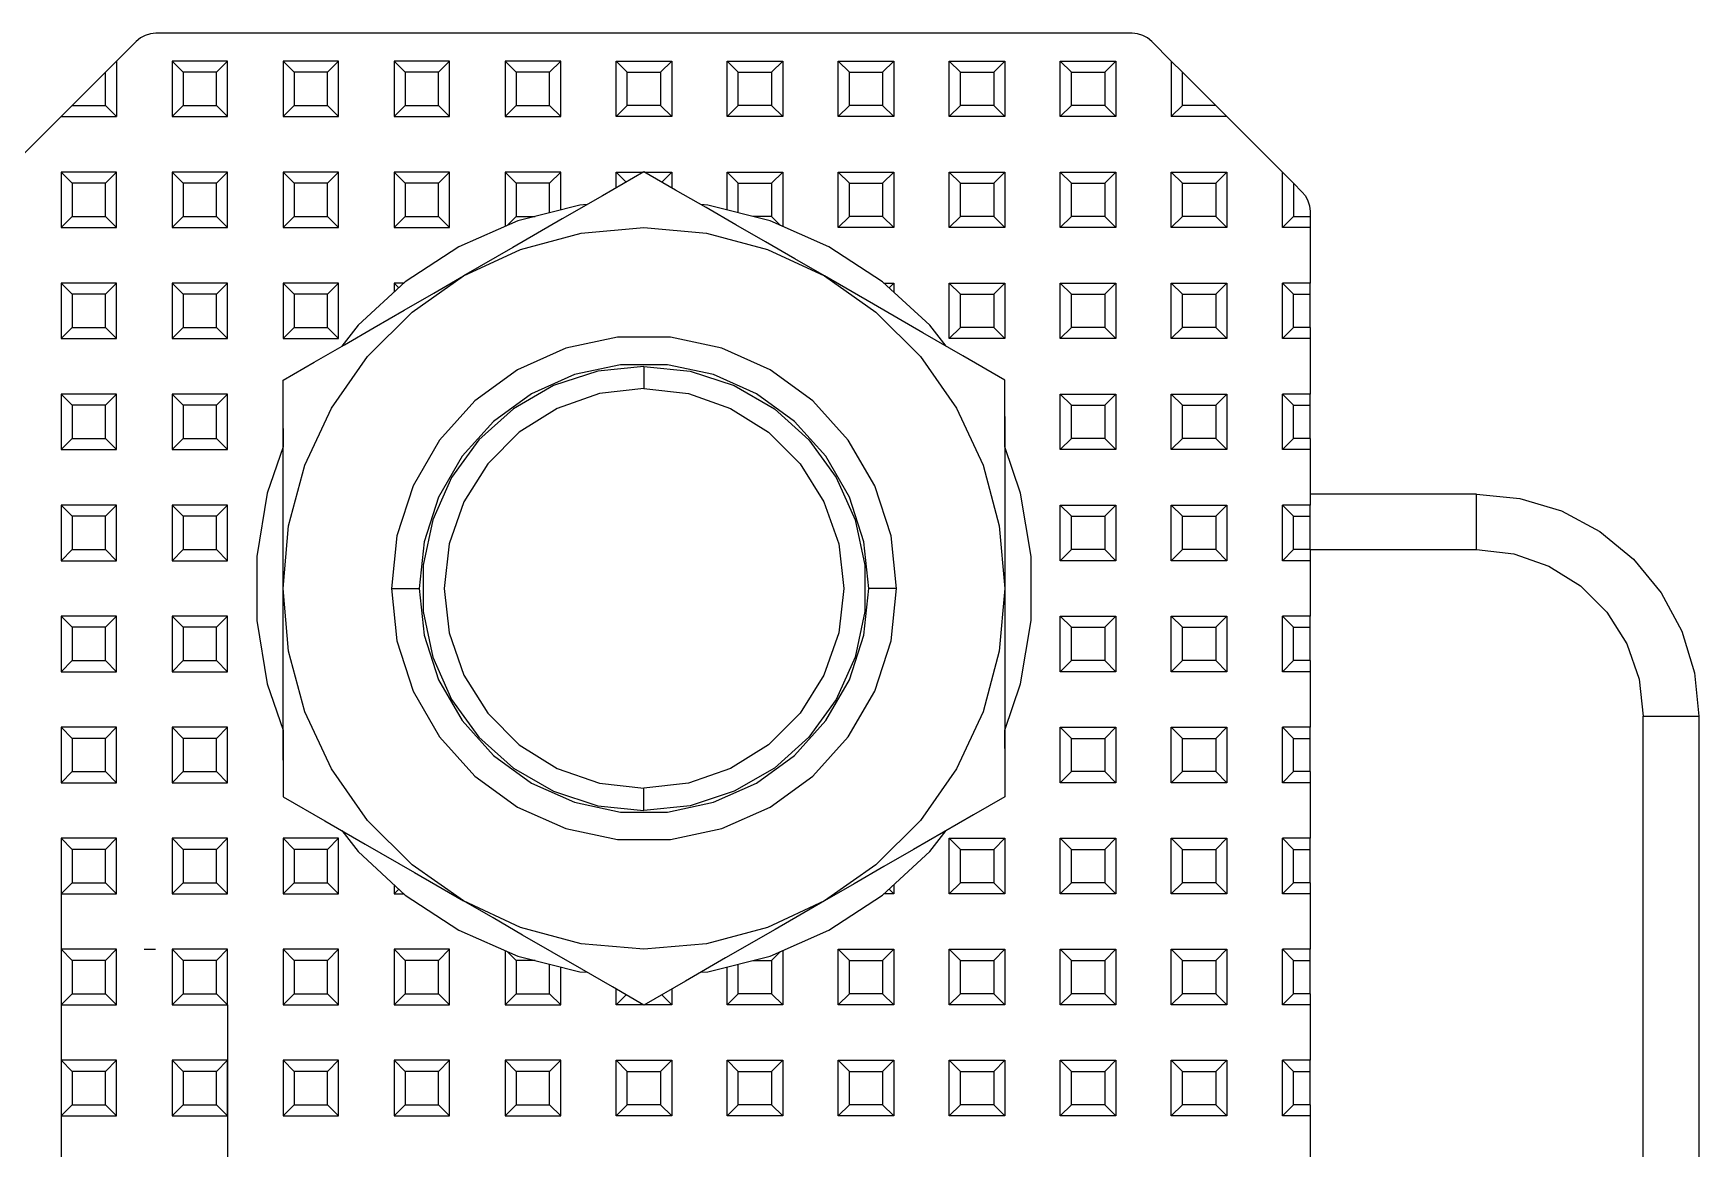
# Model space of a CAD drawing. Header units: millimetres. Extents: x 0 to 125, y 0 to 180.
# Drawn here: x 92.65 to 122.65, y 156.81 to 176.9 of the extents above; entities that cross this region are included whole.
import ezdxf

# ---------------------------------------------------------------- set-up
doc = ezdxf.new("R2010")
doc.units = ezdxf.units.MM

# ---------------------------------------------------------------- blocks, each defined once
blk = doc.blocks.new('CHINT_7200accf6e0c55f6a13e2ec68f27ea84_FACE_0')
at = {"color": 7, "linetype": 'CONTINUOUS', "true_color": 0x40d9ff}
for p, q in [((95.35, 176.2), (95.15, 176.4)), ((96.15, 176.4), (95.15, 176.4)), ((95.15, 176.4), (95.15, 175.4)), ((95.95, 176.2), (96.15, 176.4)), ((96.15, 175.4), (96.15, 176.4)), ((97.35, 176.2), (97.15, 176.4)), ((98.15, 176.4), (97.15, 176.4)), ((97.15, 176.4), (97.15, 175.4)), ((97.95, 176.2), (98.15, 176.4)), ((98.15, 175.4), (98.15, 176.4)), ((99.35, 176.2), (99.15, 176.4)), ((100.15, 176.4), (99.15, 176.4)), ((99.15, 176.4), (99.15, 175.4)), ((99.95, 176.2), (100.15, 176.4)), ((100.15, 175.4), (100.15, 176.4)), ((101.35, 176.2), (101.15, 176.4)), ((102.15, 176.4), (101.15, 176.4)), ((101.15, 176.4), (101.15, 175.4)), ((101.95, 176.2), (102.15, 176.4)), ((102.15, 175.4), (102.15, 176.4)), ((103.35, 176.2), (103.15, 176.4)), ((103.15, 175.4), (103.15, 176.4)), ((103.15, 176.4), (104.15, 176.4)), ((103.95, 176.2), (104.15, 176.4)), ((104.15, 176.4), (104.15, 175.4)), ((105.35, 176.2), (105.15, 176.4)), ((105.15, 175.4), (105.15, 176.4)), ((105.15, 176.4), (106.15, 176.4)), ((105.95, 176.2), (106.15, 176.4)), ((106.15, 176.4), (106.15, 175.4)), ((107.35, 176.2), (107.15, 176.4)), ((107.15, 175.4), (107.15, 176.4)), ((107.15, 176.4), (108.15, 176.4)), ((107.95, 176.2), (108.15, 176.4)), ((108.15, 176.4), (108.15, 175.4)), ((109.35, 176.2), (109.15, 176.4)), ((109.15, 175.4), (109.15, 176.4)), ((109.15, 176.4), (110.15, 176.4)), ((109.95, 176.2), (110.15, 176.4)), ((110.15, 176.4), (110.15, 175.4)), ((111.35, 176.2), (111.15, 176.4)), ((111.15, 175.4), (111.15, 176.4)), ((111.15, 176.4), (112.15, 176.4)), ((111.95, 176.2), (112.15, 176.4)), ((112.15, 176.4), (112.15, 175.4)), ((93.35, 175.6), (93.95, 176.2)), ((93.95, 175.6), (93.95, 176.2)), ((95.95, 176.2), (95.35, 176.2)), ((95.35, 176.2), (95.35, 175.6)), ((95.95, 175.6), (95.95, 176.2)), ((97.95, 176.2), (97.35, 176.2)), ((97.35, 176.2), (97.35, 175.6)), ((97.95, 175.6), (97.95, 176.2)), ((99.95, 176.2), (99.35, 176.2)), ((99.35, 176.2), (99.35, 175.6)), ((99.95, 175.6), (99.95, 176.2)), ((101.95, 176.2), (101.35, 176.2)), ((101.35, 176.2), (101.35, 175.6)), ((101.95, 175.6), (101.95, 176.2)), ((103.35, 175.6), (103.35, 176.2)), ((103.35, 176.2), (103.95, 176.2)), ((103.95, 176.2), (103.95, 175.6)), ((105.35, 175.6), (105.35, 176.2)), ((105.35, 176.2), (105.95, 176.2)), ((105.95, 176.2), (105.95, 175.6)), ((107.35, 175.6), (107.35, 176.2)), ((107.35, 176.2), (107.95, 176.2)), ((107.95, 176.2), (107.95, 175.6)), ((109.35, 175.6), (109.35, 176.2)), ((109.35, 176.2), (109.95, 176.2)), ((109.95, 176.2), (109.95, 175.6)), ((111.35, 175.6), (111.35, 176.2)), ((111.35, 176.2), (111.95, 176.2)), ((111.95, 176.2), (111.95, 175.6)), ((113.35, 175.6), (113.35, 176.2)), ((113.95, 175.6), (113.35, 176.2)), ((93.35, 175.6), (93.15, 175.4)), ((93.35, 175.6), (93.95, 175.6)), ((93.95, 175.6), (94.15, 175.4)), ((95.35, 175.6), (95.15, 175.4)), ((95.35, 175.6), (95.95, 175.6)), ((95.95, 175.6), (96.15, 175.4)), ((97.35, 175.6), (97.15, 175.4)), ((97.35, 175.6), (97.95, 175.6)), ((97.95, 175.6), (98.15, 175.4)), ((99.35, 175.6), (99.15, 175.4)), ((99.35, 175.6), (99.95, 175.6)), ((99.95, 175.6), (100.15, 175.4)), ((101.35, 175.6), (101.15, 175.4)), ((101.35, 175.6), (101.95, 175.6)), ((101.95, 175.6), (102.15, 175.4)), ((103.35, 175.6), (103.15, 175.4)), ((103.95, 175.6), (103.35, 175.6)), ((103.95, 175.6), (104.15, 175.4)), ((105.35, 175.6), (105.15, 175.4)), ((105.95, 175.6), (105.35, 175.6)), ((105.95, 175.6), (106.15, 175.4)), ((107.35, 175.6), (107.15, 175.4)), ((107.95, 175.6), (107.35, 175.6)), ((107.95, 175.6), (108.15, 175.4)), ((109.35, 175.6), (109.15, 175.4)), ((109.95, 175.6), (109.35, 175.6)), ((109.95, 175.6), (110.15, 175.4)), ((111.35, 175.6), (111.15, 175.4)), ((111.95, 175.6), (111.35, 175.6)), ((111.95, 175.6), (112.15, 175.4)), ((113.35, 175.6), (113.15, 175.4)), ((113.95, 175.6), (113.35, 175.6)), ((113.95, 175.6), (114.15, 175.4)), ((93.15, 175.4), (92.15, 174.4)), ((93.15, 175.4), (94.15, 175.4)), ((95.15, 175.4), (96.15, 175.4)), ((97.15, 175.4), (98.15, 175.4)), ((99.15, 175.4), (100.15, 175.4)), ((101.15, 175.4), (102.15, 175.4)), ((104.15, 175.4), (103.15, 175.4)), ((106.15, 175.4), (105.15, 175.4)), ((108.15, 175.4), (107.15, 175.4)), ((110.15, 175.4), (109.15, 175.4)), ((112.15, 175.4), (111.15, 175.4)), ((114.15, 175.4), (113.15, 175.4)), ((115.15, 174.4), (114.15, 175.4)), ((93.35, 174.2), (93.15, 174.4)), ((94.15, 174.4), (93.15, 174.4)), ((93.15, 174.4), (93.15, 173.4)), ((93.95, 174.2), (94.15, 174.4)), ((94.15, 173.4), (94.15, 174.4)), ((95.35, 174.2), (95.15, 174.4)), ((96.15, 174.4), (95.15, 174.4)), ((95.15, 174.4), (95.15, 173.4)), ((95.95, 174.2), (96.15, 174.4)), ((96.15, 173.4), (96.15, 174.4)), ((97.35, 174.2), (97.15, 174.4)), ((98.15, 174.4), (97.15, 174.4)), ((97.15, 174.4), (97.15, 173.4)), ((97.95, 174.2), (98.15, 174.4)), ((98.15, 173.4), (98.15, 174.4)), ((99.35, 174.2), (99.15, 174.4)), ((100.15, 174.4), (99.15, 174.4)), ((99.15, 174.4), (99.15, 173.4)), ((99.95, 174.2), (100.15, 174.4)), ((100.15, 173.4), (100.15, 174.4)), ((101.35, 174.2), (101.15, 174.4)), ((102.15, 174.4), (101.15, 174.4)), ((101.15, 174.4), (101.15, 173.421)), ((101.95, 174.2), (102.15, 174.4)), ((102.15, 173.716), (102.15, 174.4)), ((103.329, 174.221), (103.15, 174.4)), ((103.15, 174.117), (103.15, 174.4)), ((103.15, 174.4), (103.64, 174.4)), ((103.66, 174.4), (104.15, 174.4)), ((103.971, 174.221), (104.15, 174.4)), ((104.15, 174.4), (104.15, 174.117)), ((105.35, 174.2), (105.15, 174.4)), ((105.15, 173.716), (105.15, 174.4)), ((105.15, 174.4), (106.15, 174.4)), ((105.95, 174.2), (106.15, 174.4)), ((106.15, 174.4), (106.15, 173.421)), ((107.35, 174.2), (107.15, 174.4)), ((107.15, 173.4), (107.15, 174.4)), ((107.15, 174.4), (108.15, 174.4)), ((107.95, 174.2), (108.15, 174.4)), ((108.15, 174.4), (108.15, 173.4)), ((109.35, 174.2), (109.15, 174.4)), ((109.15, 173.4), (109.15, 174.4)), ((109.15, 174.4), (110.15, 174.4)), ((109.95, 174.2), (110.15, 174.4)), ((110.15, 174.4), (110.15, 173.4)), ((111.35, 174.2), (111.15, 174.4)), ((111.15, 173.4), (111.15, 174.4)), ((111.15, 174.4), (112.15, 174.4)), ((111.95, 174.2), (112.15, 174.4)), ((112.15, 174.4), (112.15, 173.4)), ((113.35, 174.2), (113.15, 174.4)), ((113.15, 173.4), (113.15, 174.4)), ((113.15, 174.4), (114.15, 174.4)), ((113.95, 174.2), (114.15, 174.4)), ((114.15, 174.4), (114.15, 173.4)), ((115.15, 173.4), (115.15, 174.4)), ((93.95, 174.2), (93.35, 174.2)), ((93.35, 174.2), (93.35, 173.6)), ((93.95, 173.6), (93.95, 174.2)), ((95.95, 174.2), (95.35, 174.2)), ((95.35, 174.2), (95.35, 173.6)), ((95.95, 173.6), (95.95, 174.2)), ((97.95, 174.2), (97.35, 174.2)), ((97.35, 174.2), (97.35, 173.6)), ((97.95, 173.6), (97.95, 174.2)), ((99.95, 174.2), (99.35, 174.2)), ((99.35, 174.2), (99.35, 173.6)), ((99.95, 173.6), (99.95, 174.2)), ((101.95, 174.2), (101.35, 174.2)), ((101.35, 174.2), (101.35, 173.6)), ((101.95, 173.666), (101.95, 174.2)), ((105.35, 173.666), (105.35, 174.2)), ((105.35, 174.2), (105.95, 174.2)), ((105.95, 174.2), (105.95, 173.6)), ((107.35, 173.6), (107.35, 174.2)), ((107.35, 174.2), (107.95, 174.2)), ((107.95, 174.2), (107.95, 173.6)), ((109.35, 173.6), (109.35, 174.2)), ((109.35, 174.2), (109.95, 174.2)), ((109.95, 174.2), (109.95, 173.6)), ((111.35, 173.6), (111.35, 174.2)), ((111.35, 174.2), (111.95, 174.2)), ((111.95, 174.2), (111.95, 173.6)), ((113.35, 173.6), (113.35, 174.2)), ((113.35, 174.2), (113.95, 174.2)), ((113.95, 174.2), (113.95, 173.6)), ((93.35, 173.6), (93.15, 173.4)), ((93.15, 173.4), (94.15, 173.4)), ((93.35, 173.6), (93.95, 173.6)), ((93.95, 173.6), (94.15, 173.4)), ((95.35, 173.6), (95.15, 173.4)), ((95.15, 173.4), (96.15, 173.4)), ((95.35, 173.6), (95.95, 173.6)), ((95.95, 173.6), (96.15, 173.4)), ((97.35, 173.6), (97.15, 173.4)), ((97.15, 173.4), (98.15, 173.4)), ((97.35, 173.6), (97.95, 173.6)), ((97.95, 173.6), (98.15, 173.4)), ((99.35, 173.6), (99.15, 173.4)), ((99.15, 173.4), (100.15, 173.4)), ((99.35, 173.6), (99.95, 173.6)), ((99.95, 173.6), (100.15, 173.4)), ((101.35, 173.6), (101.188, 173.438)), ((101.35, 173.6), (101.69, 173.6)), ((105.95, 173.6), (105.61, 173.6)), ((105.95, 173.6), (106.112, 173.438)), ((107.35, 173.6), (107.15, 173.4)), ((108.15, 173.4), (107.15, 173.4)), ((107.95, 173.6), (107.35, 173.6)), ((107.95, 173.6), (108.15, 173.4)), ((109.35, 173.6), (109.15, 173.4)), ((110.15, 173.4), (109.15, 173.4)), ((109.95, 173.6), (109.35, 173.6)), ((109.95, 173.6), (110.15, 173.4)), ((111.35, 173.6), (111.15, 173.4)), ((112.15, 173.4), (111.15, 173.4)), ((111.95, 173.6), (111.35, 173.6)), ((111.95, 173.6), (112.15, 173.4)), ((113.35, 173.6), (113.15, 173.4)), ((114.15, 173.4), (113.15, 173.4)), ((113.95, 173.6), (113.35, 173.6)), ((113.95, 173.6), (114.15, 173.4)), ((115.35, 173.6), (115.15, 173.4)), ((115.65, 173.4), (115.15, 173.4)), ((115.65, 173.4), (115.65, 172.4)), ((93.35, 172.2), (93.15, 172.4)), ((94.15, 172.4), (93.15, 172.4)), ((93.15, 172.4), (93.15, 171.4)), ((93.95, 172.2), (93.35, 172.2)), ((93.35, 172.2), (93.35, 171.6)), ((93.95, 172.2), (94.15, 172.4)), ((93.95, 171.6), (93.95, 172.2)), ((94.15, 171.4), (94.15, 172.4)), ((95.35, 172.2), (95.15, 172.4)), ((96.15, 172.4), (95.15, 172.4)), ((95.15, 172.4), (95.15, 171.4)), ((95.95, 172.2), (95.35, 172.2)), ((95.35, 172.2), (95.35, 171.6)), ((95.95, 172.2), (96.15, 172.4)), ((95.95, 171.6), (95.95, 172.2)), ((96.15, 171.4), (96.15, 172.4)), ((97.35, 172.2), (97.15, 172.4)), ((98.15, 172.4), (97.15, 172.4)), ((97.15, 172.4), (97.15, 171.4)), ((97.95, 172.2), (97.35, 172.2)), ((97.35, 172.2), (97.35, 171.6)), ((97.95, 172.2), (98.15, 172.4)), ((97.95, 171.6), (97.95, 172.2)), ((98.15, 171.4), (98.15, 172.4)), ((99.234, 172.316), (99.15, 172.4)), ((99.324, 172.4), (99.15, 172.4)), ((99.15, 172.4), (99.15, 172.239)), ((107.976, 172.4), (108.15, 172.4)), ((108.066, 172.316), (108.15, 172.4)), ((108.15, 172.4), (108.15, 172.239)), ((109.35, 172.2), (109.15, 172.4)), ((109.15, 171.4), (109.15, 172.4)), ((109.15, 172.4), (110.15, 172.4)), ((109.35, 171.6), (109.35, 172.2)), ((109.35, 172.2), (109.95, 172.2)), ((109.95, 172.2), (110.15, 172.4)), ((109.95, 172.2), (109.95, 171.6)), ((110.15, 172.4), (110.15, 171.4)), ((111.35, 172.2), (111.15, 172.4)), ((111.15, 171.4), (111.15, 172.4)), ((111.15, 172.4), (112.15, 172.4)), ((111.35, 171.6), (111.35, 172.2)), ((111.35, 172.2), (111.95, 172.2)), ((111.95, 172.2), (112.15, 172.4)), ((111.95, 172.2), (111.95, 171.6)), ((112.15, 172.4), (112.15, 171.4)), ((113.35, 172.2), (113.15, 172.4)), ((113.15, 171.4), (113.15, 172.4)), ((113.15, 172.4), (114.15, 172.4)), ((113.35, 171.6), (113.35, 172.2)), ((113.35, 172.2), (113.95, 172.2)), ((113.95, 172.2), (114.15, 172.4)), ((113.95, 172.2), (113.95, 171.6)), ((114.15, 172.4), (114.15, 171.4)), ((115.35, 172.2), (115.15, 172.4)), ((115.15, 171.4), (115.15, 172.4)), ((115.65, 172.4), (115.15, 172.4)), ((115.35, 172.2), (115.65, 172.2)), ((115.35, 171.6), (115.35, 172.2)), ((115.65, 172.2), (115.65, 172.4)), ((115.65, 171.6), (115.65, 172.2)), ((93.35, 171.6), (93.15, 171.4)), ((93.35, 171.6), (93.95, 171.6)), ((93.95, 171.6), (94.15, 171.4)), ((95.35, 171.6), (95.15, 171.4)), ((95.35, 171.6), (95.95, 171.6)), ((95.95, 171.6), (96.15, 171.4)), ((97.35, 171.6), (97.15, 171.4)), ((97.35, 171.6), (97.95, 171.6)), ((97.95, 171.6), (98.15, 171.4)), ((109.35, 171.6), (109.15, 171.4)), ((109.95, 171.6), (109.35, 171.6)), ((109.95, 171.6), (110.15, 171.4)), ((111.35, 171.6), (111.15, 171.4)), ((111.95, 171.6), (111.35, 171.6)), ((111.95, 171.6), (112.15, 171.4)), ((113.35, 171.6), (113.15, 171.4)), ((113.95, 171.6), (113.35, 171.6)), ((113.95, 171.6), (114.15, 171.4)), ((115.35, 171.6), (115.15, 171.4)), ((115.65, 171.6), (115.35, 171.6)), ((115.65, 171.6), (115.65, 171.4)), ((93.15, 171.4), (94.15, 171.4)), ((95.15, 171.4), (96.15, 171.4)), ((97.15, 171.4), (98.15, 171.4)), ((110.15, 171.4), (109.15, 171.4)), ((112.15, 171.4), (111.15, 171.4)), ((114.15, 171.4), (113.15, 171.4)), ((115.65, 171.4), (115.15, 171.4)), ((115.65, 171.4), (115.65, 170.4)), ((103.65, 170.9), (103.65, 170.5)), ((93.35, 170.2), (93.15, 170.4)), ((94.15, 170.4), (93.15, 170.4)), ((93.15, 170.4), (93.15, 169.4)), ((93.95, 170.2), (94.15, 170.4)), ((94.15, 169.4), (94.15, 170.4)), ((95.35, 170.2), (95.15, 170.4)), ((96.15, 170.4), (95.15, 170.4)), ((95.15, 170.4), (95.15, 169.4)), ((95.95, 170.2), (96.15, 170.4)), ((96.15, 169.4), (96.15, 170.4)), ((111.35, 170.2), (111.15, 170.4)), ((111.15, 169.4), (111.15, 170.4)), ((111.15, 170.4), (112.15, 170.4)), ((111.95, 170.2), (112.15, 170.4)), ((112.15, 170.4), (112.15, 169.4)), ((113.35, 170.2), (113.15, 170.4)), ((113.15, 169.4), (113.15, 170.4)), ((113.15, 170.4), (114.15, 170.4)), ((113.95, 170.2), (114.15, 170.4)), ((114.15, 170.4), (114.15, 169.4)), ((115.35, 170.2), (115.15, 170.4)), ((115.15, 169.4), (115.15, 170.4)), ((115.65, 170.4), (115.15, 170.4)), ((115.65, 170.2), (115.65, 170.4)), ((93.95, 170.2), (93.35, 170.2)), ((93.35, 170.2), (93.35, 169.6)), ((93.95, 169.6), (93.95, 170.2)), ((95.95, 170.2), (95.35, 170.2)), ((95.35, 170.2), (95.35, 169.6)), ((95.95, 169.6), (95.95, 170.2)), ((111.35, 169.6), (111.35, 170.2)), ((111.35, 170.2), (111.95, 170.2)), ((111.95, 170.2), (111.95, 169.6)), ((113.35, 169.6), (113.35, 170.2)), ((113.35, 170.2), (113.95, 170.2)), ((113.95, 170.2), (113.95, 169.6)), ((115.35, 170.2), (115.65, 170.2)), ((115.35, 169.6), (115.35, 170.2)), ((115.65, 169.6), (115.65, 170.2)), ((93.35, 169.6), (93.15, 169.4)), ((93.35, 169.6), (93.95, 169.6)), ((93.95, 169.6), (94.15, 169.4)), ((95.35, 169.6), (95.15, 169.4)), ((95.35, 169.6), (95.95, 169.6)), ((95.95, 169.6), (96.15, 169.4)), ((111.35, 169.6), (111.15, 169.4)), ((111.95, 169.6), (111.35, 169.6)), ((111.95, 169.6), (112.15, 169.4)), ((113.35, 169.6), (113.15, 169.4)), ((113.95, 169.6), (113.35, 169.6)), ((113.95, 169.6), (114.15, 169.4)), ((115.35, 169.6), (115.15, 169.4)), ((115.65, 169.6), (115.35, 169.6)), ((115.65, 169.6), (115.65, 169.4)), ((93.15, 169.4), (94.15, 169.4)), ((95.15, 169.4), (96.15, 169.4)), ((112.15, 169.4), (111.15, 169.4)), ((114.15, 169.4), (113.15, 169.4)), ((115.65, 169.4), (115.15, 169.4)), ((115.65, 169.4), (115.65, 168.4)), ((93.35, 168.2), (93.15, 168.4)), ((94.15, 168.4), (93.15, 168.4)), ((93.15, 168.4), (93.15, 167.4)), ((93.95, 168.2), (94.15, 168.4)), ((94.15, 167.4), (94.15, 168.4)), ((95.35, 168.2), (95.15, 168.4)), ((96.15, 168.4), (95.15, 168.4)), ((95.15, 168.4), (95.15, 167.4)), ((95.95, 168.2), (96.15, 168.4)), ((96.15, 167.4), (96.15, 168.4)), ((111.35, 168.2), (111.15, 168.4)), ((111.15, 167.4), (111.15, 168.4)), ((111.15, 168.4), (112.15, 168.4)), ((111.95, 168.2), (112.15, 168.4)), ((112.15, 168.4), (112.15, 167.4)), ((113.35, 168.2), (113.15, 168.4)), ((113.15, 167.4), (113.15, 168.4)), ((113.15, 168.4), (114.15, 168.4)), ((113.95, 168.2), (114.15, 168.4)), ((114.15, 168.4), (114.15, 167.4)), ((115.35, 168.2), (115.15, 168.4)), ((115.15, 167.4), (115.15, 168.4)), ((115.65, 168.4), (115.15, 168.4)), ((115.65, 168.2), (115.65, 168.4)), ((93.95, 168.2), (93.35, 168.2)), ((93.35, 168.2), (93.35, 167.6)), ((93.95, 167.6), (93.95, 168.2)), ((95.95, 168.2), (95.35, 168.2)), ((95.35, 168.2), (95.35, 167.6)), ((95.95, 167.6), (95.95, 168.2)), ((111.35, 167.6), (111.35, 168.2)), ((111.35, 168.2), (111.95, 168.2)), ((111.95, 168.2), (111.95, 167.6)), ((113.35, 167.6), (113.35, 168.2)), ((113.35, 168.2), (113.95, 168.2)), ((113.95, 168.2), (113.95, 167.6)), ((115.35, 168.2), (115.65, 168.2)), ((115.35, 167.6), (115.35, 168.2)), ((115.65, 167.6), (115.65, 168.2)), ((93.35, 167.6), (93.15, 167.4)), ((93.15, 167.4), (94.15, 167.4)), ((93.35, 167.6), (93.95, 167.6)), ((93.95, 167.6), (94.15, 167.4)), ((95.35, 167.6), (95.15, 167.4)), ((95.15, 167.4), (96.15, 167.4)), ((95.35, 167.6), (95.95, 167.6)), ((95.95, 167.6), (96.15, 167.4)), ((111.35, 167.6), (111.15, 167.4)), ((112.15, 167.4), (111.15, 167.4)), ((111.95, 167.6), (111.35, 167.6)), ((111.95, 167.6), (112.15, 167.4)), ((113.35, 167.6), (113.15, 167.4)), ((114.15, 167.4), (113.15, 167.4)), ((113.95, 167.6), (113.35, 167.6)), ((113.95, 167.6), (114.15, 167.4)), ((115.35, 167.6), (115.15, 167.4)), ((115.65, 167.4), (115.15, 167.4)), ((115.65, 167.6), (115.35, 167.6)), ((115.65, 167.6), (115.65, 167.4)), ((115.65, 167.4), (115.65, 166.4)), ((99.1, 166.9), (99.6, 166.9)), ((108.2, 166.9), (107.7, 166.9)), ((93.35, 166.2), (93.15, 166.4)), ((94.15, 166.4), (93.15, 166.4)), ((93.15, 166.4), (93.15, 165.4)), ((93.95, 166.2), (93.35, 166.2)), ((93.35, 166.2), (93.35, 165.6)), ((93.95, 166.2), (94.15, 166.4)), ((93.95, 165.6), (93.95, 166.2)), ((94.15, 165.4), (94.15, 166.4)), ((95.35, 166.2), (95.15, 166.4)), ((96.15, 166.4), (95.15, 166.4)), ((95.15, 166.4), (95.15, 165.4)), ((95.95, 166.2), (95.35, 166.2)), ((95.35, 166.2), (95.35, 165.6)), ((95.95, 166.2), (96.15, 166.4)), ((95.95, 165.6), (95.95, 166.2)), ((96.15, 165.4), (96.15, 166.4)), ((111.35, 166.2), (111.15, 166.4)), ((111.15, 165.4), (111.15, 166.4)), ((111.15, 166.4), (112.15, 166.4)), ((111.35, 165.6), (111.35, 166.2)), ((111.35, 166.2), (111.95, 166.2)), ((111.95, 166.2), (112.15, 166.4)), ((111.95, 166.2), (111.95, 165.6)), ((112.15, 166.4), (112.15, 165.4)), ((113.35, 166.2), (113.15, 166.4)), ((113.15, 165.4), (113.15, 166.4)), ((113.15, 166.4), (114.15, 166.4)), ((113.35, 165.6), (113.35, 166.2)), ((113.35, 166.2), (113.95, 166.2)), ((113.95, 166.2), (114.15, 166.4)), ((113.95, 166.2), (113.95, 165.6)), ((114.15, 166.4), (114.15, 165.4)), ((115.35, 166.2), (115.15, 166.4)), ((115.15, 165.4), (115.15, 166.4)), ((115.65, 166.4), (115.15, 166.4)), ((115.35, 166.2), (115.65, 166.2)), ((115.35, 165.6), (115.35, 166.2)), ((115.65, 166.2), (115.65, 166.4)), ((115.65, 165.6), (115.65, 166.2)), ((93.35, 165.6), (93.15, 165.4)), ((93.35, 165.6), (93.95, 165.6)), ((93.95, 165.6), (94.15, 165.4)), ((95.35, 165.6), (95.15, 165.4)), ((95.35, 165.6), (95.95, 165.6)), ((95.95, 165.6), (96.15, 165.4)), ((111.35, 165.6), (111.15, 165.4)), ((111.95, 165.6), (111.35, 165.6)), ((111.95, 165.6), (112.15, 165.4)), ((113.35, 165.6), (113.15, 165.4)), ((113.95, 165.6), (113.35, 165.6)), ((113.95, 165.6), (114.15, 165.4)), ((115.35, 165.6), (115.15, 165.4)), ((115.65, 165.6), (115.35, 165.6)), ((115.65, 165.6), (115.65, 165.4)), ((93.15, 165.4), (94.15, 165.4)), ((95.15, 165.4), (96.15, 165.4)), ((112.15, 165.4), (111.15, 165.4)), ((114.15, 165.4), (113.15, 165.4)), ((115.65, 165.4), (115.15, 165.4)), ((115.65, 165.4), (115.65, 164.4)), ((93.35, 164.2), (93.15, 164.4)), ((94.15, 164.4), (93.15, 164.4)), ((93.15, 164.4), (93.15, 163.4)), ((93.95, 164.2), (94.15, 164.4)), ((94.15, 163.4), (94.15, 164.4)), ((95.35, 164.2), (95.15, 164.4)), ((96.15, 164.4), (95.15, 164.4)), ((95.15, 164.4), (95.15, 163.4)), ((95.95, 164.2), (96.15, 164.4)), ((96.15, 163.4), (96.15, 164.4)), ((111.35, 164.2), (111.15, 164.4)), ((111.15, 163.4), (111.15, 164.4)), ((111.15, 164.4), (112.15, 164.4)), ((111.95, 164.2), (112.15, 164.4)), ((112.15, 164.4), (112.15, 163.4)), ((113.35, 164.2), (113.15, 164.4)), ((113.15, 163.4), (113.15, 164.4)), ((113.15, 164.4), (114.15, 164.4)), ((113.95, 164.2), (114.15, 164.4)), ((114.15, 164.4), (114.15, 163.4)), ((115.35, 164.2), (115.15, 164.4)), ((115.15, 163.4), (115.15, 164.4)), ((115.65, 164.4), (115.15, 164.4)), ((115.65, 164.2), (115.65, 164.4)), ((93.95, 164.2), (93.35, 164.2)), ((93.35, 164.2), (93.35, 163.6)), ((93.95, 163.6), (93.95, 164.2)), ((95.95, 164.2), (95.35, 164.2)), ((95.35, 164.2), (95.35, 163.6)), ((95.95, 163.6), (95.95, 164.2)), ((111.35, 163.6), (111.35, 164.2)), ((111.35, 164.2), (111.95, 164.2)), ((111.95, 164.2), (111.95, 163.6)), ((113.35, 163.6), (113.35, 164.2)), ((113.35, 164.2), (113.95, 164.2)), ((113.95, 164.2), (113.95, 163.6)), ((115.35, 164.2), (115.65, 164.2)), ((115.35, 163.6), (115.35, 164.2)), ((115.65, 163.6), (115.65, 164.2)), ((93.35, 163.6), (93.15, 163.4)), ((93.35, 163.6), (93.95, 163.6)), ((93.95, 163.6), (94.15, 163.4)), ((95.35, 163.6), (95.15, 163.4)), ((95.35, 163.6), (95.95, 163.6)), ((95.95, 163.6), (96.15, 163.4)), ((111.35, 163.6), (111.15, 163.4)), ((111.95, 163.6), (111.35, 163.6)), ((111.95, 163.6), (112.15, 163.4)), ((113.35, 163.6), (113.15, 163.4)), ((113.95, 163.6), (113.35, 163.6)), ((113.95, 163.6), (114.15, 163.4)), ((115.35, 163.6), (115.15, 163.4)), ((115.65, 163.6), (115.35, 163.6)), ((115.65, 163.6), (115.65, 163.4)), ((93.15, 163.4), (94.15, 163.4)), ((95.15, 163.4), (96.15, 163.4)), ((103.65, 162.9), (103.65, 163.3)), ((112.15, 163.4), (111.15, 163.4)), ((114.15, 163.4), (113.15, 163.4)), ((115.65, 163.4), (115.15, 163.4)), ((115.65, 163.4), (115.65, 162.4)), ((93.35, 162.2), (93.15, 162.4)), ((94.15, 162.4), (93.15, 162.4)), ((93.15, 162.4), (93.15, 161.4)), ((93.95, 162.2), (94.15, 162.4)), ((94.15, 161.4), (94.15, 162.4)), ((95.35, 162.2), (95.15, 162.4)), ((96.15, 162.4), (95.15, 162.4)), ((95.15, 162.4), (95.15, 161.4)), ((95.95, 162.2), (96.15, 162.4)), ((96.15, 161.4), (96.15, 162.4)), ((97.35, 162.2), (97.15, 162.4)), ((98.15, 162.4), (97.15, 162.4)), ((97.15, 162.4), (97.15, 161.4)), ((97.95, 162.2), (98.15, 162.4)), ((98.15, 161.4), (98.15, 162.4)), ((109.35, 162.2), (109.15, 162.4)), ((109.15, 161.4), (109.15, 162.4)), ((109.15, 162.4), (110.15, 162.4)), ((109.95, 162.2), (110.15, 162.4)), ((110.15, 162.4), (110.15, 161.4)), ((111.35, 162.2), (111.15, 162.4)), ((111.15, 161.4), (111.15, 162.4)), ((111.15, 162.4), (112.15, 162.4)), ((111.95, 162.2), (112.15, 162.4)), ((112.15, 162.4), (112.15, 161.4)), ((113.35, 162.2), (113.15, 162.4)), ((113.15, 161.4), (113.15, 162.4)), ((113.15, 162.4), (114.15, 162.4)), ((113.95, 162.2), (114.15, 162.4)), ((114.15, 162.4), (114.15, 161.4)), ((115.35, 162.2), (115.15, 162.4)), ((115.15, 161.4), (115.15, 162.4)), ((115.65, 162.4), (115.15, 162.4)), ((115.65, 162.2), (115.65, 162.4)), ((93.95, 162.2), (93.35, 162.2)), ((93.35, 162.2), (93.35, 161.6)), ((93.95, 161.6), (93.95, 162.2)), ((95.95, 162.2), (95.35, 162.2)), ((95.35, 162.2), (95.35, 161.6)), ((95.95, 161.6), (95.95, 162.2)), ((97.95, 162.2), (97.35, 162.2)), ((97.35, 162.2), (97.35, 161.6)), ((97.95, 161.6), (97.95, 162.2)), ((109.35, 161.6), (109.35, 162.2)), ((109.35, 162.2), (109.95, 162.2)), ((109.95, 162.2), (109.95, 161.6)), ((111.35, 161.6), (111.35, 162.2)), ((111.35, 162.2), (111.95, 162.2)), ((111.95, 162.2), (111.95, 161.6)), ((113.35, 161.6), (113.35, 162.2)), ((113.35, 162.2), (113.95, 162.2)), ((113.95, 162.2), (113.95, 161.6)), ((115.35, 162.2), (115.65, 162.2)), ((115.35, 161.6), (115.35, 162.2)), ((115.65, 161.6), (115.65, 162.2)), ((93.35, 161.6), (93.15, 161.4)), ((93.15, 161.4), (94.15, 161.4)), ((93.15, 161.4), (93.15, 144.4)), ((93.35, 161.6), (93.95, 161.6)), ((93.95, 161.6), (94.15, 161.4)), ((95.35, 161.6), (95.15, 161.4)), ((95.15, 161.4), (96.15, 161.4)), ((95.35, 161.6), (95.95, 161.6)), ((95.95, 161.6), (96.15, 161.4)), ((97.35, 161.6), (97.15, 161.4)), ((97.15, 161.4), (98.15, 161.4)), ((97.35, 161.6), (97.95, 161.6)), ((97.95, 161.6), (98.15, 161.4)), ((99.15, 161.561), (99.15, 161.4)), ((99.234, 161.484), (99.15, 161.4)), ((99.15, 161.4), (99.324, 161.4)), ((108.15, 161.4), (107.976, 161.4)), ((108.066, 161.484), (108.15, 161.4)), ((108.15, 161.561), (108.15, 161.4)), ((109.35, 161.6), (109.15, 161.4)), ((110.15, 161.4), (109.15, 161.4)), ((109.95, 161.6), (109.35, 161.6)), ((109.95, 161.6), (110.15, 161.4)), ((111.35, 161.6), (111.15, 161.4)), ((112.15, 161.4), (111.15, 161.4)), ((111.95, 161.6), (111.35, 161.6)), ((111.95, 161.6), (112.15, 161.4)), ((113.35, 161.6), (113.15, 161.4)), ((114.15, 161.4), (113.15, 161.4)), ((113.95, 161.6), (113.35, 161.6)), ((113.95, 161.6), (114.15, 161.4)), ((115.35, 161.6), (115.15, 161.4)), ((115.65, 161.4), (115.15, 161.4)), ((115.65, 161.6), (115.35, 161.6)), ((115.65, 161.6), (115.65, 161.4)), ((115.65, 161.4), (115.65, 160.4)), ((93.35, 160.2), (93.15, 160.4)), ((94.15, 160.4), (93.15, 160.4)), ((93.15, 160.4), (93.15, 159.4)), ((93.95, 160.2), (93.35, 160.2)), ((93.35, 160.2), (93.35, 159.6)), ((93.95, 160.2), (94.15, 160.4)), ((93.95, 159.6), (93.95, 160.2)), ((94.15, 159.4), (94.15, 160.4)), ((94.65, 160.4), (94.85, 160.4)), ((95.35, 160.2), (95.15, 160.4)), ((96.15, 160.4), (95.15, 160.4)), ((95.15, 160.4), (95.15, 159.4)), ((95.95, 160.2), (95.35, 160.2)), ((95.35, 160.2), (95.35, 159.6)), ((95.95, 160.2), (96.15, 160.4)), ((95.95, 159.6), (95.95, 160.2)), ((96.15, 159.4), (96.15, 160.4)), ((97.35, 160.2), (97.15, 160.4)), ((98.15, 160.4), (97.15, 160.4)), ((97.15, 160.4), (97.15, 159.4)), ((97.95, 160.2), (97.35, 160.2)), ((97.35, 160.2), (97.35, 159.6)), ((97.95, 160.2), (98.15, 160.4)), ((97.95, 159.6), (97.95, 160.2)), ((98.15, 159.4), (98.15, 160.4)), ((99.35, 160.2), (99.15, 160.4)), ((100.15, 160.4), (99.15, 160.4)), ((99.15, 160.4), (99.15, 159.4)), ((99.95, 160.2), (99.35, 160.2)), ((99.35, 160.2), (99.35, 159.6)), ((99.95, 160.2), (100.15, 160.4)), ((99.95, 159.6), (99.95, 160.2)), ((100.15, 159.4), (100.15, 160.4)), ((101.15, 160.379), (101.15, 159.4)), ((101.35, 160.2), (101.188, 160.362)), ((101.69, 160.2), (101.35, 160.2)), ((101.35, 160.2), (101.35, 159.6)), ((105.61, 160.2), (105.95, 160.2)), ((105.95, 160.2), (106.112, 160.362)), ((105.95, 160.2), (105.95, 159.6)), ((106.15, 160.379), (106.15, 159.4)), ((107.35, 160.2), (107.15, 160.4)), ((107.15, 159.4), (107.15, 160.4)), ((107.15, 160.4), (108.15, 160.4)), ((107.35, 159.6), (107.35, 160.2)), ((107.35, 160.2), (107.95, 160.2)), ((107.95, 160.2), (108.15, 160.4)), ((107.95, 160.2), (107.95, 159.6)), ((108.15, 160.4), (108.15, 159.4)), ((109.35, 160.2), (109.15, 160.4)), ((109.15, 159.4), (109.15, 160.4)), ((109.15, 160.4), (110.15, 160.4)), ((109.35, 159.6), (109.35, 160.2)), ((109.35, 160.2), (109.95, 160.2)), ((109.95, 160.2), (110.15, 160.4)), ((109.95, 160.2), (109.95, 159.6)), ((110.15, 160.4), (110.15, 159.4)), ((111.35, 160.2), (111.15, 160.4)), ((111.15, 159.4), (111.15, 160.4)), ((111.15, 160.4), (112.15, 160.4)), ((111.35, 159.6), (111.35, 160.2)), ((111.35, 160.2), (111.95, 160.2)), ((111.95, 160.2), (112.15, 160.4)), ((111.95, 160.2), (111.95, 159.6)), ((112.15, 160.4), (112.15, 159.4)), ((113.35, 160.2), (113.15, 160.4)), ((113.15, 159.4), (113.15, 160.4)), ((113.15, 160.4), (114.15, 160.4)), ((113.35, 159.6), (113.35, 160.2)), ((113.35, 160.2), (113.95, 160.2)), ((113.95, 160.2), (114.15, 160.4)), ((113.95, 160.2), (113.95, 159.6)), ((114.15, 160.4), (114.15, 159.4)), ((115.35, 160.2), (115.15, 160.4)), ((115.15, 159.4), (115.15, 160.4)), ((115.65, 160.4), (115.15, 160.4)), ((115.35, 160.2), (115.65, 160.2)), ((115.35, 159.6), (115.35, 160.2)), ((115.65, 160.2), (115.65, 160.4)), ((115.65, 159.6), (115.65, 160.2)), ((101.95, 159.6), (101.95, 160.134)), ((102.15, 159.4), (102.15, 160.084)), ((105.15, 159.4), (105.15, 160.084)), ((105.35, 159.6), (105.35, 160.134)), ((93.35, 159.6), (93.15, 159.4)), ((93.35, 159.6), (93.95, 159.6)), ((93.95, 159.6), (94.15, 159.4)), ((95.35, 159.6), (95.15, 159.4)), ((95.35, 159.6), (95.95, 159.6)), ((95.95, 159.6), (96.15, 159.4)), ((97.35, 159.6), (97.15, 159.4)), ((97.35, 159.6), (97.95, 159.6)), ((97.95, 159.6), (98.15, 159.4)), ((99.35, 159.6), (99.15, 159.4)), ((99.35, 159.6), (99.95, 159.6)), ((99.95, 159.6), (100.15, 159.4)), ((101.35, 159.6), (101.15, 159.4)), ((101.35, 159.6), (101.95, 159.6)), ((101.95, 159.6), (102.15, 159.4)), ((103.15, 159.4), (103.15, 159.683)), ((104.15, 159.683), (104.15, 159.4)), ((105.35, 159.6), (105.15, 159.4)), ((105.95, 159.6), (105.35, 159.6)), ((105.95, 159.6), (106.15, 159.4)), ((107.35, 159.6), (107.15, 159.4)), ((107.95, 159.6), (107.35, 159.6)), ((107.95, 159.6), (108.15, 159.4)), ((109.35, 159.6), (109.15, 159.4)), ((109.95, 159.6), (109.35, 159.6)), ((109.95, 159.6), (110.15, 159.4)), ((111.35, 159.6), (111.15, 159.4)), ((111.95, 159.6), (111.35, 159.6)), ((111.95, 159.6), (112.15, 159.4)), ((113.35, 159.6), (113.15, 159.4)), ((113.95, 159.6), (113.35, 159.6)), ((113.95, 159.6), (114.15, 159.4)), ((115.35, 159.6), (115.15, 159.4)), ((115.65, 159.6), (115.35, 159.6)), ((115.65, 159.6), (115.65, 159.4)), ((93.15, 159.4), (94.15, 159.4)), ((95.15, 159.4), (96.15, 159.4)), ((96.15, 159.4), (96.15, 144.3)), ((97.15, 159.4), (98.15, 159.4)), ((99.15, 159.4), (100.15, 159.4)), ((101.15, 159.4), (102.15, 159.4)), ((103.329, 159.579), (103.15, 159.4)), ((103.64, 159.4), (103.15, 159.4)), ((104.15, 159.4), (103.66, 159.4)), ((103.971, 159.579), (104.15, 159.4)), ((106.15, 159.4), (105.15, 159.4)), ((108.15, 159.4), (107.15, 159.4)), ((110.15, 159.4), (109.15, 159.4)), ((112.15, 159.4), (111.15, 159.4)), ((114.15, 159.4), (113.15, 159.4)), ((115.65, 159.4), (115.15, 159.4)), ((115.65, 159.4), (115.65, 158.4)), ((93.35, 158.2), (93.15, 158.4)), ((94.15, 158.4), (93.15, 158.4)), ((93.15, 158.4), (93.15, 157.4)), ((93.95, 158.2), (94.15, 158.4)), ((94.15, 157.4), (94.15, 158.4)), ((95.35, 158.2), (95.15, 158.4)), ((96.15, 158.4), (95.15, 158.4)), ((95.15, 158.4), (95.15, 157.4)), ((95.95, 158.2), (96.15, 158.4)), ((96.15, 157.4), (96.15, 158.4)), ((97.35, 158.2), (97.15, 158.4)), ((98.15, 158.4), (97.15, 158.4)), ((97.15, 158.4), (97.15, 157.4)), ((97.95, 158.2), (98.15, 158.4)), ((98.15, 157.4), (98.15, 158.4)), ((99.35, 158.2), (99.15, 158.4)), ((100.15, 158.4), (99.15, 158.4)), ((99.15, 158.4), (99.15, 157.4)), ((99.95, 158.2), (100.15, 158.4)), ((100.15, 157.4), (100.15, 158.4)), ((101.35, 158.2), (101.15, 158.4)), ((102.15, 158.4), (101.15, 158.4)), ((101.15, 158.4), (101.15, 157.4)), ((101.95, 158.2), (102.15, 158.4)), ((102.15, 157.4), (102.15, 158.4)), ((103.35, 158.2), (103.15, 158.4)), ((103.15, 157.4), (103.15, 158.4)), ((103.15, 158.4), (104.15, 158.4)), ((103.95, 158.2), (104.15, 158.4)), ((104.15, 158.4), (104.15, 157.4)), ((105.35, 158.2), (105.15, 158.4)), ((105.15, 157.4), (105.15, 158.4)), ((105.15, 158.4), (106.15, 158.4)), ((105.95, 158.2), (106.15, 158.4)), ((106.15, 158.4), (106.15, 157.4)), ((107.35, 158.2), (107.15, 158.4)), ((107.15, 157.4), (107.15, 158.4)), ((107.15, 158.4), (108.15, 158.4)), ((107.95, 158.2), (108.15, 158.4)), ((108.15, 158.4), (108.15, 157.4)), ((109.35, 158.2), (109.15, 158.4)), ((109.15, 157.4), (109.15, 158.4)), ((109.15, 158.4), (110.15, 158.4)), ((109.95, 158.2), (110.15, 158.4)), ((110.15, 158.4), (110.15, 157.4)), ((111.35, 158.2), (111.15, 158.4)), ((111.15, 157.4), (111.15, 158.4)), ((111.15, 158.4), (112.15, 158.4)), ((111.95, 158.2), (112.15, 158.4)), ((112.15, 158.4), (112.15, 157.4)), ((113.35, 158.2), (113.15, 158.4)), ((113.15, 157.4), (113.15, 158.4)), ((113.15, 158.4), (114.15, 158.4)), ((113.95, 158.2), (114.15, 158.4)), ((114.15, 158.4), (114.15, 157.4)), ((115.35, 158.2), (115.15, 158.4)), ((115.15, 157.4), (115.15, 158.4)), ((115.65, 158.4), (115.15, 158.4)), ((115.65, 158.2), (115.65, 158.4)), ((93.95, 158.2), (93.35, 158.2)), ((93.35, 158.2), (93.35, 157.6)), ((93.95, 157.6), (93.95, 158.2)), ((95.95, 158.2), (95.35, 158.2)), ((95.35, 158.2), (95.35, 157.6)), ((95.95, 157.6), (95.95, 158.2)), ((97.95, 158.2), (97.35, 158.2)), ((97.35, 158.2), (97.35, 157.6)), ((97.95, 157.6), (97.95, 158.2)), ((99.95, 158.2), (99.35, 158.2)), ((99.35, 158.2), (99.35, 157.6)), ((99.95, 157.6), (99.95, 158.2)), ((101.95, 158.2), (101.35, 158.2)), ((101.35, 158.2), (101.35, 157.6)), ((101.95, 157.6), (101.95, 158.2)), ((103.35, 157.6), (103.35, 158.2)), ((103.35, 158.2), (103.95, 158.2)), ((103.95, 158.2), (103.95, 157.6)), ((105.35, 157.6), (105.35, 158.2)), ((105.35, 158.2), (105.95, 158.2)), ((105.95, 158.2), (105.95, 157.6)), ((107.35, 157.6), (107.35, 158.2)), ((107.35, 158.2), (107.95, 158.2)), ((107.95, 158.2), (107.95, 157.6)), ((109.35, 157.6), (109.35, 158.2)), ((109.35, 158.2), (109.95, 158.2)), ((109.95, 158.2), (109.95, 157.6)), ((111.35, 157.6), (111.35, 158.2)), ((111.35, 158.2), (111.95, 158.2)), ((111.95, 158.2), (111.95, 157.6)), ((113.35, 157.6), (113.35, 158.2)), ((113.35, 158.2), (113.95, 158.2)), ((113.95, 158.2), (113.95, 157.6)), ((115.35, 158.2), (115.65, 158.2)), ((115.35, 157.6), (115.35, 158.2)), ((115.65, 157.6), (115.65, 158.2)), ((93.35, 157.6), (93.15, 157.4)), ((93.35, 157.6), (93.95, 157.6)), ((93.95, 157.6), (94.15, 157.4)), ((95.35, 157.6), (95.15, 157.4)), ((95.35, 157.6), (95.95, 157.6)), ((95.95, 157.6), (96.15, 157.4)), ((97.35, 157.6), (97.15, 157.4)), ((97.35, 157.6), (97.95, 157.6)), ((97.95, 157.6), (98.15, 157.4)), ((99.35, 157.6), (99.15, 157.4)), ((99.35, 157.6), (99.95, 157.6)), ((99.95, 157.6), (100.15, 157.4)), ((101.35, 157.6), (101.15, 157.4)), ((101.35, 157.6), (101.95, 157.6)), ((101.95, 157.6), (102.15, 157.4)), ((103.35, 157.6), (103.15, 157.4)), ((103.95, 157.6), (103.35, 157.6)), ((103.95, 157.6), (104.15, 157.4)), ((105.35, 157.6), (105.15, 157.4)), ((105.95, 157.6), (105.35, 157.6)), ((105.95, 157.6), (106.15, 157.4)), ((107.35, 157.6), (107.15, 157.4)), ((107.95, 157.6), (107.35, 157.6)), ((107.95, 157.6), (108.15, 157.4)), ((109.35, 157.6), (109.15, 157.4)), ((109.95, 157.6), (109.35, 157.6)), ((109.95, 157.6), (110.15, 157.4)), ((111.35, 157.6), (111.15, 157.4)), ((111.95, 157.6), (111.35, 157.6)), ((111.95, 157.6), (112.15, 157.4)), ((113.35, 157.6), (113.15, 157.4)), ((113.95, 157.6), (113.35, 157.6)), ((113.95, 157.6), (114.15, 157.4)), ((115.35, 157.6), (115.15, 157.4)), ((115.65, 157.6), (115.35, 157.6)), ((115.65, 157.6), (115.65, 157.4)), ((93.15, 157.4), (94.15, 157.4)), ((95.15, 157.4), (96.15, 157.4)), ((97.15, 157.4), (98.15, 157.4)), ((99.15, 157.4), (100.15, 157.4)), ((101.15, 157.4), (102.15, 157.4)), ((104.15, 157.4), (103.15, 157.4)), ((106.15, 157.4), (105.15, 157.4)), ((108.15, 157.4), (107.15, 157.4)), ((110.15, 157.4), (109.15, 157.4)), ((112.15, 157.4), (111.15, 157.4)), ((114.15, 157.4), (113.15, 157.4)), ((115.65, 157.4), (115.15, 157.4)), ((115.65, 157.4), (115.65, 156.4))]:
    blk.add_line(p, q, dxfattribs=at)
for points in [[(113.15, 176.4), (112.796, 176.754), (112.721, 176.816), (112.634, 176.862), (112.54, 176.89), (112.443, 176.9), (94.857, 176.9), (94.76, 176.89), (94.666, 176.862), (94.579, 176.816), (94.504, 176.754), (94.15, 176.4)], [(93.95, 176.2), (94.15, 176.4), (94.15, 175.4)], [(113.35, 176.2), (113.15, 176.4), (113.15, 175.4)], [(106.9, 172.529), (106.369, 172.836), (105.837, 173.143), (105.305, 173.45), (104.768, 173.76), (104.219, 174.077), (103.65, 174.406), (102.901, 173.973), (102.179, 173.556), (101.289, 173.042), (100.4, 172.529)], [(115.15, 174.4), (115.35, 174.2), (115.35, 173.6)], [(115.35, 174.2), (115.504, 174.046), (115.566, 173.971), (115.612, 173.884), (115.64, 173.79), (115.65, 173.693), (115.65, 173.6)], [(102.628, 173.815), (102.498, 173.805), (101.377, 173.521), (100.318, 173.056), (99.351, 172.424), (98.5, 171.641), (98.205, 171.262)], [(109.095, 171.262), (108.8, 171.641), (107.949, 172.424), (106.982, 173.056), (105.923, 173.521), (104.802, 173.805), (104.672, 173.815)], [(100.4, 172.529), (101.427, 173.008), (102.521, 173.301), (103.65, 173.4), (104.779, 173.301), (105.873, 173.008), (106.9, 172.529)], [(115.35, 173.6), (115.65, 173.6), (115.65, 173.4)], [(97.15, 169.782), (97.15, 170.653), (97.711, 170.977), (98.256, 171.291), (98.793, 171.601), (99.328, 171.91), (99.864, 172.22), (100.4, 172.529)], [(97.15, 166.9), (97.249, 168.029), (97.542, 169.123), (98.021, 170.15), (98.671, 171.078), (99.472, 171.879), (100.4, 172.529)], [(110.15, 169.996), (110.15, 170.653), (109.396, 171.088), (108.674, 171.505), (107.785, 172.018), (106.9, 172.529)], [(106.9, 172.529), (107.828, 171.879), (108.629, 171.078), (109.279, 170.15), (109.758, 169.123), (110.051, 168.029), (110.15, 166.9)], [(108.2, 166.9), (108.101, 167.846), (107.807, 168.751), (107.331, 169.574), (106.695, 170.281), (105.925, 170.84), (105.056, 171.227), (104.126, 171.425), (103.174, 171.425), (102.244, 171.227), (101.375, 170.84), (100.605, 170.281), (99.969, 169.574), (99.493, 168.751), (99.199, 167.846), (99.1, 166.9)], [(107.7, 166.9), (107.611, 167.742), (107.35, 168.547), (106.927, 169.281), (106.36, 169.91), (105.675, 170.407), (104.902, 170.752), (104.073, 170.928), (103.227, 170.928), (102.398, 170.752), (101.625, 170.407), (100.94, 169.91), (100.373, 169.281), (99.95, 168.547), (99.689, 167.742), (99.6, 166.9)], [(103.65, 170.9), (102.818, 170.813), (102.023, 170.554), (101.299, 170.136), (100.677, 169.577), (100.186, 168.9), (99.846, 168.136), (99.672, 167.318), (99.672, 166.482), (99.846, 165.664), (100.186, 164.9), (100.677, 164.223), (101.299, 163.664), (102.023, 163.246), (102.818, 162.987), (103.65, 162.9)], [(103.65, 170.9), (104.482, 170.813), (105.277, 170.554), (106.001, 170.136), (106.623, 169.577), (107.114, 168.9), (107.454, 168.136), (107.628, 167.318), (107.628, 166.482), (107.454, 165.664), (107.114, 164.9), (106.623, 164.223), (106.001, 163.664), (105.277, 163.246), (104.482, 162.987), (103.65, 162.9)], [(103.65, 170.5), (102.849, 170.41), (102.088, 170.143), (101.405, 169.715), (100.835, 169.145), (100.407, 168.462), (100.14, 167.701), (100.05, 166.9), (100.14, 166.099), (100.407, 165.338), (100.835, 164.655), (101.405, 164.085), (102.088, 163.657), (102.849, 163.39), (103.65, 163.3)], [(103.65, 170.5), (104.451, 170.41), (105.212, 170.143), (105.895, 169.715), (106.465, 169.145), (106.893, 168.462), (107.16, 167.701), (107.25, 166.9), (107.16, 166.099), (106.893, 165.338), (106.465, 164.655), (105.895, 164.085), (105.212, 163.657), (104.451, 163.39), (103.65, 163.3)], [(110.15, 164.018), (110.15, 164.349), (110.436, 165.182), (110.626, 166.322), (110.626, 167.478), (110.436, 168.618), (110.15, 169.451), (110.15, 169.996)], [(110.15, 169.996), (110.15, 169.362), (110.15, 168.742), (110.15, 168.127), (110.15, 167.513), (110.15, 166.9)], [(97.15, 169.782), (97.15, 169.451), (96.864, 168.618), (96.674, 167.478), (96.674, 166.322), (96.864, 165.182), (97.15, 164.349), (97.15, 163.804)], [(97.15, 166.9), (97.15, 167.922), (97.15, 168.948), (97.15, 169.782)], [(115.65, 167.6), (118.65, 167.6), (118.65, 168.6), (115.65, 168.6)], [(118.65, 168.6), (119.43, 168.523), (120.181, 168.296), (120.872, 167.926), (121.478, 167.428), (121.976, 166.822), (122.346, 166.131), (122.573, 165.38), (122.65, 164.6)], [(118.65, 167.6), (119.318, 167.525), (119.952, 167.303), (120.52, 166.945), (120.995, 166.47), (121.353, 165.902), (121.575, 165.268), (121.65, 164.6)], [(97.15, 163.804), (97.15, 164.438), (97.15, 165.058), (97.15, 165.673), (97.15, 166.287), (97.15, 166.9)], [(100.4, 161.271), (99.472, 161.921), (98.671, 162.722), (98.021, 163.65), (97.542, 164.677), (97.249, 165.771), (97.15, 166.9)], [(99.1, 166.9), (99.199, 165.954), (99.493, 165.049), (99.969, 164.226), (100.605, 163.519), (101.375, 162.96), (102.244, 162.573), (103.174, 162.375), (104.126, 162.375), (105.056, 162.573), (105.925, 162.96), (106.695, 163.519), (107.331, 164.226), (107.807, 165.049), (108.101, 165.954), (108.2, 166.9)], [(99.6, 166.9), (99.689, 166.058), (99.95, 165.253), (100.373, 164.519), (100.94, 163.89), (101.625, 163.393), (102.398, 163.048), (103.227, 162.872), (104.073, 162.872), (104.902, 163.048), (105.675, 163.393), (106.36, 163.89), (106.927, 164.519), (107.35, 165.253), (107.611, 166.058), (107.7, 166.9)], [(110.15, 166.9), (110.051, 165.771), (109.758, 164.677), (109.279, 163.65), (108.629, 162.722), (107.828, 161.921), (106.9, 161.271)], [(110.15, 166.9), (110.15, 165.878), (110.15, 164.852), (110.15, 164.018)], [(121.584, 143.582), (121.65, 143.536), (121.65, 164.6), (122.65, 164.6), (122.65, 141.3)], [(97.15, 163.804), (97.15, 163.147), (97.904, 162.712), (98.626, 162.295), (99.515, 161.782), (100.4, 161.271)], [(110.15, 164.018), (110.15, 163.147), (109.589, 162.823), (109.044, 162.509), (108.507, 162.199), (107.972, 161.89), (107.436, 161.58), (106.9, 161.271)], [(98.205, 162.538), (98.5, 162.159), (99.351, 161.376), (100.318, 160.744), (101.377, 160.279), (102.498, 159.995), (102.628, 159.985)], [(104.672, 159.985), (104.802, 159.995), (105.923, 160.279), (106.982, 160.744), (107.949, 161.376), (108.8, 162.159), (109.095, 162.538)], [(106.9, 161.271), (106.011, 160.758), (105.121, 160.244), (104.399, 159.827), (103.65, 159.394), (103.081, 159.723), (102.532, 160.04), (101.995, 160.35), (101.463, 160.657), (100.931, 160.964), (100.4, 161.271)], [(106.9, 161.271), (105.873, 160.792), (104.779, 160.499), (103.65, 160.4), (102.521, 160.499), (101.427, 160.792), (100.4, 161.271)]]:
    blk.add_lwpolyline(points, dxfattribs=at)
blk = doc.blocks.new('CHINT_7200accf6e0c55f6a13e2ec68f27ea84')
at = {"true_color": 0x40d9ff}
blk.add_blockref('CHINT_7200accf6e0c55f6a13e2ec68f27ea84_FACE_0', (0, 0), dxfattribs=at)

msp = doc.modelspace()

# ---------------------------------------------------------------- block references
at = {"true_color": 0x40d9ff}
msp.add_blockref('CHINT_7200accf6e0c55f6a13e2ec68f27ea84', (0, 0), dxfattribs=at)

doc.saveas('drawing.dxf')
